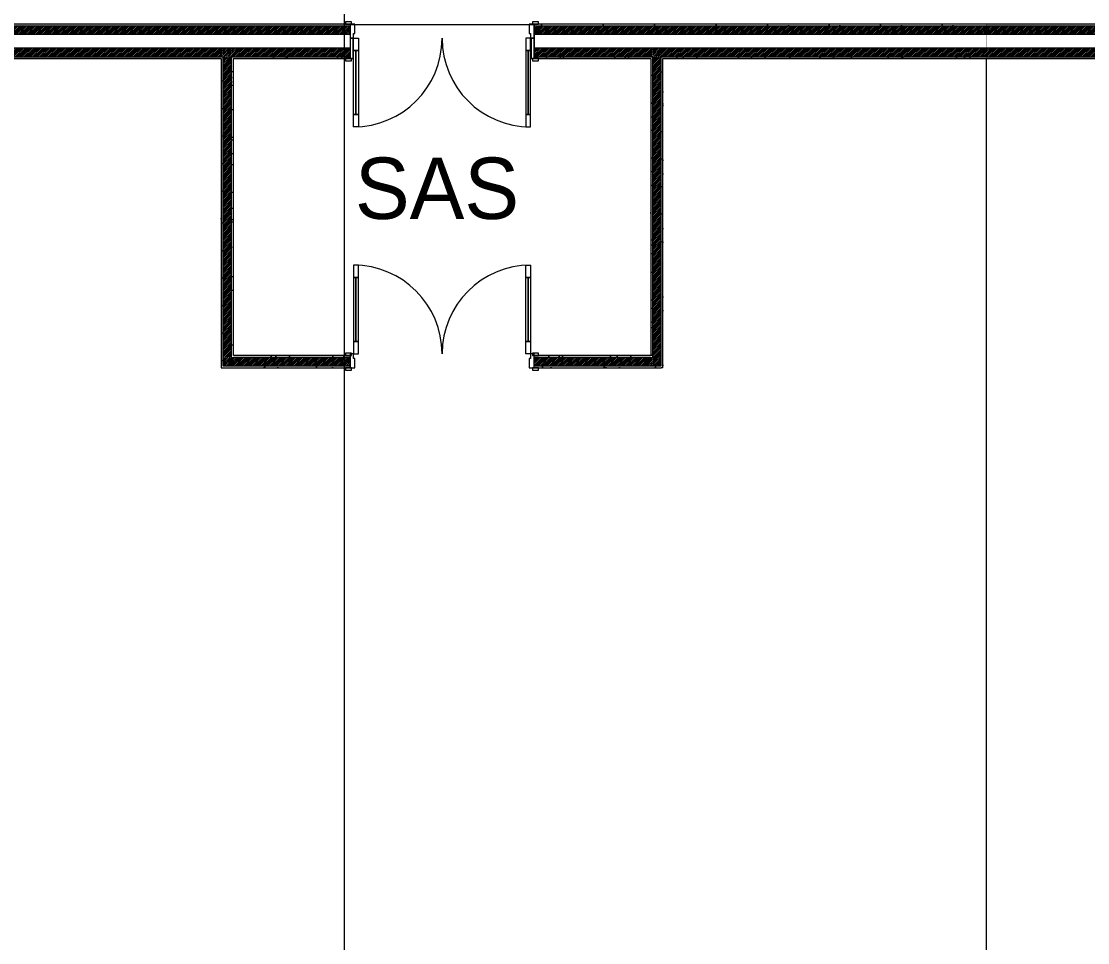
# Model space of a CAD drawing. Header units: millimetres. Extents: x -284281 to 1648660, y -821378 to -151356.
# Drawn here: x 170011 to 178703, y -195919 to -188411 of the extents above; entities that cross this region are included whole.
import ezdxf

# ---------------------------------------------------------------- set-up
doc = ezdxf.new("R2010")
doc.units = ezdxf.units.MM
doc.header["$MEASUREMENT"] = 0
doc.set_wipeout_variables(frame=1)
doc.linetypes.add('Wipeout_Contour', pattern=[1000, 0, -1000])
for name, color, linetype in [('Cotations - 1_100', 7, 'Continuous'), ('Hachure', 7, 'Continuous'), ('Marques - Coupes', 7, 'Continuous'), ('Portes ARCHICAD', 7, 'Continuous'), ('Sols_ Dalles', 7, 'Continuous'), ('Structure - Murs extérieurs', 7, 'Continuous')]:
    doc.layers.add(name, color=color, linetype=linetype)
doc.styles.add('STYLE_GENERE_1', font='AGENCYR.TTF')
doc.styles.add('STYLE_GENERE_2', font='arial.ttf')
doc.dimstyles.new('STYLE_GENERE__1', dxfattribs={"dimtxt": 250, "dimasz": 190, "dimexe": 0.18, "dimexo": 0.0625, "dimgap": 0, "dimtad": 1, "dimtih": 1, "dimtoh": 1, "dimlfac": 0.001, "dimzin": 0, "dimdsep": 46, "dimtxsty": 'STYLE_GENERE_2', "dimblk": 'ARROWHEAD_6', "dimblk1": 'ARROWHEAD_6', "dimblk2": 'ARROWHEAD_6', "dimcen": 0.09, "dimse1": 1, "dimse2": 1, "dimclrd": 7, "dimclre": 7, "dimclrt": 7, "dimazin": 0, "dimtfac": 1, "dimtdec": 4, "dimtmove": 0, "dimatfit": 3, "dimfxl": 1, "dimtolj": 1, "dimtzin": 0, "dimarcsym": 0})
pattern_1 = [(45, (0, 175), (-55.68466, 55.68466), [0, -52.5, 0, -78.75]), (110, (175, 175), (74.000794, 26.934086), [0, -38.5, 0, -66.5])]
pattern_2 = [(45, (0, 0), (-7.0710678, 7.0710678), [])]

# ---------------------------------------------------------------- blocks, each defined once
blk = doc.blocks.new('Porte double 25_3')
at = {"layer": 'Portes ARCHICAD', "color": 7, "linetype": 'Continuous', "lineweight": 5}
for p, q in [((-722, 722), (-722, 622)), ((-682, 722), (-722, 722)), ((-682, 622), (-682, 722)), ((682, 622), (682, 722)), ((682, 722), (722, 722)), ((722, 722), (722, 622)), ((-722, 622), (-682, 622)), ((-702, 622), (-702, 100)), ((722, 622), (682, 622)), ((702, 622), (702, 100)), ((-737, 184), (-787, 184)), ((-787, 184), (-787, 165)), ((-737, 165), (-737, 184)), ((787, 184), (737, 184)), ((737, 184), (737, 165)), ((787, 165), (787, 184)), ((-787, 165), (-737, 165)), ((-750, 165), (-787, 165)), ((-750, 165), (-787, 165)), ((-725, 165), (-750, 165)), ((-750, 165), (-750, 0)), ((-750, 150), (-750, 165)), ((-750, 150), (-750, 165)), ((-750, 80), (-750, 150)), ((-750, 80), (-750, 150)), ((-725, 0), (-725, 165)), ((-682, 100), (-722, 100)), ((-722, 100), (-722, 0)), ((-682, 0), (-682, 100)), ((682, 0), (682, 100)), ((682, 100), (722, 100)), ((722, 100), (722, 0)), ((750, 165), (725, 165)), ((725, 165), (725, 0)), ((737, 165), (787, 165)), ((750, 0), (750, 165)), ((750, 150), (750, 165)), ((750, 150), (750, 165)), ((750, 165), (787, 165)), ((750, 165), (787, 165)), ((750, 80), (750, 150)), ((750, 80), (750, 150)), ((-750, 0), (-750, 80)), ((-750, 0), (-750, 80)), ((-750, 0), (-725, 0)), ((-722, 0), (-750, 0)), ((-750, 0), (-750, -115)), ((-750, -30), (-750, 0)), ((-750, -30), (-750, 0)), ((-722, -40), (-722, 0)), ((-722, 0), (-682, 0)), ((722, 0), (682, 0)), ((750, 0), (722, 0)), ((722, 0), (722, -40)), ((725, 0), (750, 0)), ((750, 0), (750, 80)), ((750, 0), (750, 80)), ((750, -115), (750, 0)), ((750, -30), (750, 0)), ((750, -30), (750, 0)), ((-750, -100), (-750, -30)), ((-750, -100), (-750, -30)), ((-710, -40), (-722, -40)), ((-710, -115), (-710, -40)), ((722, -40), (710, -40)), ((710, -40), (710, -115)), ((750, -100), (750, -30)), ((750, -100), (750, -30)), ((-737, -115), (-787, -115)), ((-787, -115), (-787, -134)), ((-750, -115), (-787, -115)), ((-750, -115), (-787, -115)), ((-787, -134), (-737, -134)), ((-750, -115), (-750, -100)), ((-750, -115), (-750, -100)), ((-750, -115), (-710, -115)), ((-737, -134), (-737, -115)), ((710, -115), (750, -115)), ((787, -115), (737, -115)), ((737, -115), (737, -134)), ((737, -134), (787, -134)), ((750, -115), (750, -100)), ((750, -115), (750, -100)), ((750, -115), (787, -115)), ((750, -115), (787, -115)), ((787, -134), (787, -115))]:
    blk.add_line(p, q, dxfattribs=at)
at = {"layer": 'Portes ARCHICAD', "color": 7, "linetype": 'Continuous', "lineweight": 5, "flags": 128}
for points in [[(-722, 622), (-722, 100), (-702, 100), (-702, 622)], [(-702, 622), (-702, 100), (-682, 100), (-682, 622)], [(702, 622), (702, 100), (682, 100), (682, 622)], [(722, 622), (722, 100), (702, 100), (702, 622)]]:
    blk.add_lwpolyline(points, close=True, dxfattribs=at)
at = {"layer": 'Portes ARCHICAD', "color": 7, "linetype": 'Continuous', "lineweight": 5}
for centre, start, end in [((-722, 0), 0, 90), ((722, 0), 90, 180)]:
    blk.add_arc(centre, 722, start, end, dxfattribs=at)
blk = doc.blocks.new('Mur_7_1', base_point=(162860.7, -188434))
at = {"color": 254, "linetype": 'Wipeout_Contour', "lineweight": 0, "ltscale": 1009354.544983899}
blk.add_wipeout([(172690.4, -188434), (162875.7, -188434), (162875.7, -188449), (172690.4, -188449)], dxfattribs=at)
at = {"color": 254, "linetype": 'Wipeout_Contour', "lineweight": 0, "ltscale": 1031500.823449655}
blk.add_wipeout([(177875.5, -188434), (174190.4, -188434), (174190.4, -188449), (177875.5, -188449)], dxfattribs=at)
at = {"color": 254, "linetype": 'Wipeout_Contour', "lineweight": 0, "ltscale": 1020374.967959457}
blk.add_wipeout([(171639.4, -188714), (171654.4, -188714), (171654.4, -188699), (171639.4, -188699)], dxfattribs=at)
at = {"color": 254, "linetype": 'Wipeout_Contour', "lineweight": 0, "ltscale": 1021906.053982821}
blk.add_wipeout([(172690.4, -188699), (171739.4, -188699), (171739.4, -188714), (172690.4, -188714)], dxfattribs=at)
at = {"color": 254, "linetype": 'Wipeout_Contour', "lineweight": 0, "ltscale": 1029851.754158263}
blk.add_wipeout([(175141.1, -188714), (175156.1, -188714), (175156.1, -188699), (175141.1, -188699)], dxfattribs=at)
at = {"color": 254, "linetype": 'Wipeout_Contour', "lineweight": 0, "ltscale": 1033703.27562667}
blk.add_wipeout([(175241.1, -188714), (177875.5, -188714), (177875.5, -188699), (175241.1, -188699)], dxfattribs=at)
at = {"linetype": 'Continuous', "lineweight": 5, "true_color": 0x5f5f5f}
h = blk.add_hatch(dxfattribs=at)
h.set_pattern_fill('ENDUIT_0001', color=251, style=0, pattern_type=2)
h.set_pattern_definition(pattern_1)
h.paths.add_polyline_path([(172690.4, -188434), (162875.7, -188434), (162875.7, -188449), (172690.4, -188449)])
h = blk.add_hatch(dxfattribs=at)
h.set_pattern_fill('ENDUIT_0001', color=251, style=0, pattern_type=2)
h.set_pattern_definition(pattern_1)
h.paths.add_polyline_path([(177875.5, -188434), (174190.4, -188434), (174190.4, -188449), (177875.5, -188449)])
h = blk.add_hatch(dxfattribs=at)
h.set_pattern_fill('ENDUIT_0001', color=251, style=0, pattern_type=2)
h.set_pattern_definition(pattern_1)
h.paths.add_polyline_path([(171639.4, -188714), (171654.4, -188714), (171654.4, -188699), (171639.4, -188699)])
h = blk.add_hatch(dxfattribs=at)
h.set_pattern_fill('ENDUIT_0001', color=251, style=0, pattern_type=2)
h.set_pattern_definition(pattern_1)
h.paths.add_polyline_path([(172690.4, -188699), (171739.4, -188699), (171739.4, -188714), (172690.4, -188714)])
h = blk.add_hatch(dxfattribs=at)
h.set_pattern_fill('ENDUIT_0001', color=251, style=0, pattern_type=2)
h.set_pattern_definition(pattern_1)
h.paths.add_polyline_path([(175141.1, -188714), (175156.1, -188714), (175156.1, -188699), (175141.1, -188699)])
h = blk.add_hatch(dxfattribs=at)
h.set_pattern_fill('ENDUIT_0001', color=251, style=0, pattern_type=2)
h.set_pattern_definition(pattern_1)
h.paths.add_polyline_path([(175241.1, -188714), (177875.5, -188714), (177875.5, -188699), (175241.1, -188699)])
at = {"color": 254, "linetype": 'Wipeout_Contour', "lineweight": 0, "ltscale": 1009573.077418176}
blk.add_wipeout([(162945.7, -188519), (172690.4, -188519), (172690.4, -188449), (162945.7, -188449)], dxfattribs=at)
at = {"color": 254, "linetype": 'Wipeout_Contour', "lineweight": 0, "ltscale": 1031625.06414341}
blk.add_wipeout([(174190.4, -188519), (177875.5, -188519), (177875.5, -188449), (174190.4, -188449)], dxfattribs=at)
at = {"color": 254, "linetype": 'Wipeout_Contour', "lineweight": 0, "ltscale": 1009076.2910977}
blk.add_wipeout([(163140.7, -188714), (171639.4, -188714), (171639.4, -188699), (163140.7, -188699)], dxfattribs=at)
at = {"color": 254, "linetype": 'Wipeout_Contour', "lineweight": 0, "ltscale": 1020603.777447192}
blk.add_wipeout([(171724.4, -188714), (171739.4, -188714), (171739.4, -188699), (171724.4, -188699)], dxfattribs=at)
at = {"color": 254, "linetype": 'Wipeout_Contour', "lineweight": 0, "ltscale": 1028539.831898156}
blk.add_wipeout([(174190.4, -188699), (174190.4, -188714), (175141.1, -188714), (175141.1, -188699)], dxfattribs=at)
at = {"color": 254, "linetype": 'Wipeout_Contour', "lineweight": 0, "ltscale": 1030083.081727546}
blk.add_wipeout([(175226.1, -188714), (175241.1, -188714), (175241.1, -188699), (175226.1, -188699)], dxfattribs=at)
at = {"linetype": 'Continuous', "lineweight": 5, "true_color": 0x5f5f5f}
h = blk.add_hatch(dxfattribs=at)
h.set_pattern_fill('BRIQUES_TERRE_CUITE__INT_97', color=251, style=0, pattern_type=2)
h.set_pattern_definition(pattern_2)
h.paths.add_polyline_path([(162945.7, -188519), (172690.4, -188519), (172690.4, -188449), (162945.7, -188449)])
h = blk.add_hatch(dxfattribs=at)
h.set_pattern_fill('BRIQUES_TERRE_CUITE__INT_97', color=251, style=0, pattern_type=2)
h.set_pattern_definition(pattern_2)
h.paths.add_polyline_path([(174190.4, -188519), (177875.5, -188519), (177875.5, -188449), (174190.4, -188449)])
h = blk.add_hatch(dxfattribs=at)
h.set_pattern_fill('ENDUIT_0001', color=251, style=0, pattern_type=2)
h.set_pattern_definition(pattern_1)
h.paths.add_polyline_path([(163140.7, -188714), (171639.4, -188714), (171639.4, -188699), (163140.7, -188699)])
h = blk.add_hatch(dxfattribs=at)
h.set_pattern_fill('ENDUIT_0001', color=251, style=0, pattern_type=2)
h.set_pattern_definition(pattern_1)
h.paths.add_polyline_path([(171724.4, -188714), (171739.4, -188714), (171739.4, -188699), (171724.4, -188699)])
h = blk.add_hatch(dxfattribs=at)
h.set_pattern_fill('ENDUIT_0001', color=251, style=0, pattern_type=2)
h.set_pattern_definition(pattern_1)
h.paths.add_polyline_path([(174190.4, -188699), (174190.4, -188714), (175141.1, -188714), (175141.1, -188699)])
h = blk.add_hatch(dxfattribs=at)
h.set_pattern_fill('ENDUIT_0001', color=251, style=0, pattern_type=2)
h.set_pattern_definition(pattern_1)
h.paths.add_polyline_path([(175226.1, -188714), (175241.1, -188714), (175241.1, -188699), (175226.1, -188699)])
at = {"color": 7, "linetype": 'Continuous', "lineweight": 5}
for p, q in [((172690.4, -188434), (172653.4, -188434)), ((172690.4, -188434), (172690.4, -188449)), ((174190.4, -188434), (174227.4, -188434)), ((174190.4, -188434), (174190.4, -188449)), ((172690.4, -188449), (162945.7, -188449)), ((177875.5, -188449), (174190.4, -188449))]:
    blk.add_line(p, q, dxfattribs=at)
at = {"color": 7, "linetype": 'Continuous', "lineweight": 5, "flags": 128}
for points in [[(172690.4, -188434), (162860.7, -188434)], [(177875.5, -188434), (174190.4, -188434)]]:
    blk.add_lwpolyline(points, dxfattribs=at)
at = {"color": 254, "linetype": 'Wipeout_Contour', "lineweight": 0, "ltscale": 1009985.867058968}
blk.add_wipeout([(163055.7, -188629), (172690.4, -188629), (172690.4, -188519), (163055.7, -188519)], dxfattribs=at)
at = {"color": 254, "linetype": 'Wipeout_Contour', "lineweight": 0, "ltscale": 1031888.202664102}
blk.add_wipeout([(174190.4, -188629), (177875.5, -188629), (177875.5, -188519), (174190.4, -188519)], dxfattribs=at)
at = {"color": 7, "linetype": 'Continuous', "lineweight": 5}
for p, q in [((172690.4, -188519), (163055.7, -188519)), ((172690.4, -188449), (172690.4, -188519)), ((172690.4, -188519), (172690.4, -188549)), ((174190.4, -188449), (174190.4, -188519)), ((177875.5, -188519), (174190.4, -188519)), ((174190.4, -188519), (174190.4, -188549))]:
    blk.add_line(p, q, dxfattribs=at)
at = {"color": 254, "linetype": 'Wipeout_Contour', "lineweight": 0, "ltscale": 1021760.300543841}
blk.add_wipeout([(171724.4, -188699), (172690.4, -188699), (172690.4, -188629), (171724.4, -188629)], dxfattribs=at)
at = {"color": 254, "linetype": 'Wipeout_Contour', "lineweight": 0, "ltscale": 1033558.732013526}
blk.add_wipeout([(175226.1, -188699), (177875.5, -188699), (177875.5, -188629), (175226.1, -188629)], dxfattribs=at)
at = {"linetype": 'Continuous', "lineweight": 5, "true_color": 0x5f5f5f}
h = blk.add_hatch(dxfattribs=at)
h.set_pattern_fill('BRIQUES_TERRE_CUITE__INT_97', color=251, style=0, pattern_type=2)
h.set_pattern_definition(pattern_2)
h.paths.add_polyline_path([(171724.4, -188699), (172690.4, -188699), (172690.4, -188629), (171724.4, -188629)])
h = blk.add_hatch(dxfattribs=at)
h.set_pattern_fill('BRIQUES_TERRE_CUITE__INT_97', color=251, style=0, pattern_type=2)
h.set_pattern_definition(pattern_2)
h.paths.add_polyline_path([(175226.1, -188699), (177875.5, -188699), (177875.5, -188629), (175226.1, -188629)])
at = {"color": 7, "linetype": 'Continuous', "lineweight": 5}
for p, q in [((172690.4, -188549), (172690.4, -188629)), ((172690.4, -188629), (172690.4, -188699)), ((172690.4, -188699), (172690.4, -188714)), ((172690.4, -188714), (172653.4, -188714))]:
    blk.add_line(p, q, dxfattribs=at)
at = {"color": 254, "linetype": 'Wipeout_Contour', "lineweight": 0, "ltscale": 1020363.636744702}
blk.add_wipeout([(171654.4, -188699), (171724.4, -188699), (171724.4, -188629), (171654.4, -188629)], dxfattribs=at)
at = {"color": 254, "linetype": 'Wipeout_Contour', "lineweight": 0, "ltscale": 1029842.839322987}
blk.add_wipeout([(175156.1, -188699), (175226.1, -188699), (175226.1, -188629), (175156.1, -188629)], dxfattribs=at)
at = {"linetype": 'Continuous', "lineweight": 5, "true_color": 0x5f5f5f}
h = blk.add_hatch(dxfattribs=at)
h.set_pattern_fill('BRIQUES_TERRE_CUITE__INT_97', color=251, style=0, pattern_type=2)
h.set_pattern_definition(pattern_2)
h.paths.add_polyline_path([(171654.4, -188699), (171724.4, -188699), (171724.4, -188629), (171654.4, -188629)])
h = blk.add_hatch(dxfattribs=at)
h.set_pattern_fill('BRIQUES_TERRE_CUITE__INT_97', color=251, style=0, pattern_type=2)
h.set_pattern_definition(pattern_2)
h.paths.add_polyline_path([(175156.1, -188699), (175226.1, -188699), (175226.1, -188629), (175156.1, -188629)])
at = {"color": 7, "linetype": 'Continuous', "lineweight": 5}
for p, q in [((172690.4, -188629), (171724.4, -188629)), ((171724.4, -188714), (171724.4, -188699)), ((171724.4, -188699), (172690.4, -188699)), ((177875.5, -188629), (175226.1, -188629)), ((175226.1, -188714), (175226.1, -188699)), ((175226.1, -188699), (177875.5, -188699))]:
    blk.add_line(p, q, dxfattribs=at)
at = {"color": 7, "linetype": 'Continuous', "lineweight": 5, "flags": 128}
for points in [[(171739.4, -188714), (172690.4, -188714)], [(175241.1, -188714), (177875.5, -188714)]]:
    blk.add_lwpolyline(points, dxfattribs=at)
at = {"color": 254, "linetype": 'Wipeout_Contour', "lineweight": 0, "ltscale": 1008949.68626359}
blk.add_wipeout([(163125.7, -188699), (171654.4, -188699), (171654.4, -188629), (163125.7, -188629)], dxfattribs=at)
at = {"color": 254, "linetype": 'Wipeout_Contour', "lineweight": 0, "ltscale": 1028435.493779676}
blk.add_wipeout([(174190.4, -188699), (175156.1, -188699), (175156.1, -188629), (174190.4, -188629)], dxfattribs=at)
at = {"linetype": 'Continuous', "lineweight": 5, "true_color": 0x5f5f5f}
h = blk.add_hatch(dxfattribs=at)
h.set_pattern_fill('BRIQUES_TERRE_CUITE__INT_97', color=251, style=0, pattern_type=2)
h.set_pattern_definition(pattern_2)
h.paths.add_polyline_path([(163125.7, -188699), (171654.4, -188699), (171654.4, -188629), (163125.7, -188629)])
h = blk.add_hatch(dxfattribs=at)
h.set_pattern_fill('BRIQUES_TERRE_CUITE__INT_97', color=251, style=0, pattern_type=2)
h.set_pattern_definition(pattern_2)
h.paths.add_polyline_path([(174190.4, -188699), (175156.1, -188699), (175156.1, -188629), (174190.4, -188629)])
at = {"color": 7, "linetype": 'Continuous', "lineweight": 5}
for p, q in [((174190.4, -188549), (174190.4, -188629)), ((171654.4, -188629), (163125.7, -188629)), ((163125.7, -188699), (171654.4, -188699)), ((171724.4, -188629), (171654.4, -188629)), ((171654.4, -188699), (171654.4, -188714)), ((175156.1, -188629), (174190.4, -188629)), ((174190.4, -188629), (174190.4, -188699)), ((174190.4, -188699), (175156.1, -188699)), ((174190.4, -188699), (174190.4, -188714)), ((175226.1, -188629), (175156.1, -188629)), ((175156.1, -188699), (175156.1, -188714)), ((174190.4, -188714), (174227.4, -188714))]:
    blk.add_line(p, q, dxfattribs=at)
at = {"color": 7, "linetype": 'Continuous', "lineweight": 5, "flags": 128}
for points in [[(163140.7, -188714), (171639.4, -188714)], [(174190.4, -188714), (175141.1, -188714)]]:
    blk.add_lwpolyline(points, dxfattribs=at)
at = {"layer": 'Portes ARCHICAD', "color": 7, "linetype": 'Continuous', "lineweight": 5, "zscale": 1000, "rotation": 180}
blk.add_blockref('Porte double 25_3', (173440.4, -188549), dxfattribs=at)
blk = doc.blocks.new('Mur_94_1', base_point=(175226.1, -191219.3))
at = {"color": 254, "linetype": 'Wipeout_Contour', "lineweight": 0, "ltscale": 1029967.41538995}
blk.add_wipeout([(175156.1, -188714), (175226.1, -188714), (175226.1, -188699), (175156.1, -188699)], dxfattribs=at).dxf.layer = 'Structure - Murs extérieurs'
at = {"color": 254, "linetype": 'Wipeout_Contour', "lineweight": 0, "ltscale": 777760.615905}
blk.add_wipeout([(175141.1, -191149.3), (175156.1, -191149.3), (175141.1, -191134.3)], dxfattribs=at).dxf.layer = 'Structure - Murs extérieurs'
at = {"color": 254, "linetype": 'Wipeout_Contour', "lineweight": 0, "ltscale": 778120.897048}
blk.add_wipeout([(175226.1, -191234.3), (175241.1, -191234.3), (175226.1, -191219.3)], dxfattribs=at).dxf.layer = 'Structure - Murs extérieurs'
at = {"layer": 'Structure - Murs extérieurs', "linetype": 'Continuous', "lineweight": 5, "true_color": 0x5f5f5f}
h = blk.add_hatch(dxfattribs=at)
h.set_pattern_fill('BRIQUES_TERRE_CUITE__INT_97', color=251, style=0, pattern_type=2)
h.set_pattern_definition(pattern_2)
h.paths.add_polyline_path([(175156.1, -188714), (175226.1, -188714), (175226.1, -188699), (175156.1, -188699)])
h = blk.add_hatch(dxfattribs=at)
h.set_pattern_fill('ENDUIT_0001', color=251, style=0, pattern_type=2)
h.set_pattern_definition(pattern_1)
h.paths.add_polyline_path([(175141.1, -191149.3), (175156.1, -191149.3), (175141.1, -191134.3)])
h = blk.add_hatch(dxfattribs=at)
h.set_pattern_fill('ENDUIT_0001', color=251, style=0, pattern_type=2)
h.set_pattern_definition(pattern_1)
h.paths.add_polyline_path([(175226.1, -191234.3), (175241.1, -191234.3), (175226.1, -191219.3)])
at = {"color": 254, "linetype": 'Wipeout_Contour', "lineweight": 0, "ltscale": 777942.45713}
blk.add_wipeout([(175156.1, -191219.3), (175226.1, -191219.3), (175156.1, -191149.3)], dxfattribs=at).dxf.layer = 'Structure - Murs extérieurs'
at = {"layer": 'Structure - Murs extérieurs', "linetype": 'Continuous', "lineweight": 5, "true_color": 0x5f5f5f}
h = blk.add_hatch(dxfattribs=at)
h.set_pattern_fill('BRIQUES_TERRE_CUITE__INT_97', color=251, style=0, pattern_type=2)
h.set_pattern_definition(pattern_2)
h.paths.add_polyline_path([(175156.1, -191219.3), (175226.1, -191219.3), (175156.1, -191149.3)])
at = {"color": 254, "linetype": 'Wipeout_Contour', "lineweight": 0, "ltscale": 777758.277696}
blk.add_wipeout([(175141.1, -191134.3), (175156.1, -191149.3), (175156.1, -191134.3)], dxfattribs=at).dxf.layer = 'Structure - Murs extérieurs'
at = {"color": 254, "linetype": 'Wipeout_Contour', "lineweight": 0, "ltscale": 778118.559266}
blk.add_wipeout([(175226.1, -191219.3), (175241.1, -191234.3), (175241.1, -191219.3)], dxfattribs=at).dxf.layer = 'Structure - Murs extérieurs'
at = {"layer": 'Structure - Murs extérieurs', "linetype": 'Continuous', "lineweight": 5, "true_color": 0x5f5f5f}
h = blk.add_hatch(dxfattribs=at)
h.set_pattern_fill('ENDUIT_0001', color=251, style=0, pattern_type=2)
h.set_pattern_definition(pattern_1)
h.paths.add_polyline_path([(175141.1, -191134.3), (175156.1, -191149.3), (175156.1, -191134.3)])
h = blk.add_hatch(dxfattribs=at)
h.set_pattern_fill('ENDUIT_0001', color=251, style=0, pattern_type=2)
h.set_pattern_definition(pattern_1)
h.paths.add_polyline_path([(175226.1, -191219.3), (175241.1, -191234.3), (175241.1, -191219.3)])
at = {"color": 254, "linetype": 'Wipeout_Contour', "lineweight": 0, "ltscale": 1033432.114683312}
blk.add_wipeout([(175156.1, -191134.3), (175156.1, -188714), (175141.1, -188714), (175141.1, -191134.3)], dxfattribs=at).dxf.layer = 'Structure - Murs extérieurs'
at = {"color": 254, "linetype": 'Wipeout_Contour', "lineweight": 0, "ltscale": 1033787.963937376}
blk.add_wipeout([(175241.1, -191219.3), (175241.1, -188714), (175226.1, -188714), (175226.1, -191219.3)], dxfattribs=at).dxf.layer = 'Structure - Murs extérieurs'
at = {"layer": 'Structure - Murs extérieurs', "linetype": 'Continuous', "lineweight": 5, "true_color": 0x5f5f5f}
h = blk.add_hatch(dxfattribs=at)
h.set_pattern_fill('ENDUIT_0001', color=251, style=0, pattern_type=2)
h.set_pattern_definition(pattern_1)
h.paths.add_polyline_path([(175156.1, -191134.3), (175156.1, -188714), (175141.1, -188714), (175141.1, -191134.3)])
h = blk.add_hatch(dxfattribs=at)
h.set_pattern_fill('ENDUIT_0001', color=251, style=0, pattern_type=2)
h.set_pattern_definition(pattern_1)
h.paths.add_polyline_path([(175241.1, -191219.3), (175241.1, -188714), (175226.1, -188714), (175226.1, -191219.3)])
at = {"color": 254, "linetype": 'Wipeout_Contour', "lineweight": 0, "ltscale": 777936.727}
blk.add_wipeout([(175156.1, -191149.3), (175226.1, -191219.3), (175226.1, -191149.3)], dxfattribs=at).dxf.layer = 'Structure - Murs extérieurs'
at = {"layer": 'Structure - Murs extérieurs', "linetype": 'Continuous', "lineweight": 5, "true_color": 0x5f5f5f}
h = blk.add_hatch(dxfattribs=at)
h.set_pattern_fill('BRIQUES_TERRE_CUITE__INT_97', color=251, style=0, pattern_type=2)
h.set_pattern_definition(pattern_2)
h.paths.add_polyline_path([(175156.1, -191149.3), (175226.1, -191219.3), (175226.1, -191149.3)])
at = {"layer": 'Structure - Murs extérieurs', "color": 7, "linetype": 'Continuous', "lineweight": 5}
blk.add_line((175156.1, -191219.3), (175226.1, -191219.3), dxfattribs=at)
at = {"layer": 'Structure - Murs extérieurs', "color": 7, "linetype": 'Continuous', "lineweight": 5, "flags": 128}
blk.add_lwpolyline([(175241.1, -191234.3), (175226.1, -191234.3)], dxfattribs=at)
at = {"color": 254, "linetype": 'Wipeout_Contour', "lineweight": 0, "ltscale": 1033569.492575318}
blk.add_wipeout([(175226.1, -191149.3), (175226.1, -188714), (175156.1, -188714), (175156.1, -191149.3)], dxfattribs=at).dxf.layer = 'Structure - Murs extérieurs'
at = {"layer": 'Structure - Murs extérieurs', "linetype": 'Continuous', "lineweight": 5, "true_color": 0x5f5f5f}
h = blk.add_hatch(dxfattribs=at)
h.set_pattern_fill('BRIQUES_TERRE_CUITE__INT_97', color=251, style=0, pattern_type=2)
h.set_pattern_definition(pattern_2)
h.paths.add_polyline_path([(175226.1, -191149.3), (175226.1, -188714), (175156.1, -188714), (175156.1, -191149.3)])
at = {"layer": 'Structure - Murs extérieurs', "color": 7, "linetype": 'Continuous', "lineweight": 5}
for p, q in [((175156.1, -188699), (175156.1, -188714)), ((175226.1, -188714), (175226.1, -188699)), ((175156.1, -188714), (175156.1, -191149.3)), ((175226.1, -191149.3), (175226.1, -188714)), ((175141.1, -191149.3), (175156.1, -191149.3)), ((175226.1, -191219.3), (175226.1, -191149.3))]:
    blk.add_line(p, q, dxfattribs=at)
at = {"layer": 'Structure - Murs extérieurs', "color": 7, "linetype": 'Continuous', "lineweight": 5, "flags": 128}
for points in [[(175141.1, -188714), (175141.1, -191134.3)], [(175241.1, -191234.3), (175241.1, -188714)]]:
    blk.add_lwpolyline(points, dxfattribs=at)
blk = doc.blocks.new('Mur_95_1', base_point=(171654.4, -188434))
at = {"color": 254, "linetype": 'Wipeout_Contour', "lineweight": 0, "ltscale": 1020489.370076385}
blk.add_wipeout([(171654.4, -188714), (171724.4, -188714), (171724.4, -188699), (171654.4, -188699)], dxfattribs=at).dxf.layer = 'Structure - Murs extérieurs'
at = {"color": 254, "linetype": 'Wipeout_Contour', "lineweight": 0, "ltscale": 770882.417926}
blk.add_wipeout([(171739.4, -191134.3), (171724.4, -191149.3), (171739.4, -191149.3)], dxfattribs=at).dxf.layer = 'Structure - Murs extérieurs'
at = {"color": 254, "linetype": 'Wipeout_Contour', "lineweight": 0, "ltscale": 770901.764065}
blk.add_wipeout([(171654.4, -191219.3), (171639.4, -191234.3), (171654.4, -191234.3)], dxfattribs=at).dxf.layer = 'Structure - Murs extérieurs'
at = {"layer": 'Structure - Murs extérieurs', "linetype": 'Continuous', "lineweight": 5, "true_color": 0x5f5f5f}
h = blk.add_hatch(dxfattribs=at)
h.set_pattern_fill('BRIQUES_TERRE_CUITE__INT_97', color=251, style=0, pattern_type=2)
h.set_pattern_definition(pattern_2)
h.paths.add_polyline_path([(171654.4, -188714), (171724.4, -188714), (171724.4, -188699), (171654.4, -188699)])
h = blk.add_hatch(dxfattribs=at)
h.set_pattern_fill('ENDUIT_0001', color=251, style=0, pattern_type=2)
h.set_pattern_definition(pattern_1)
h.paths.add_polyline_path([(171739.4, -191134.3), (171724.4, -191149.3), (171739.4, -191149.3)])
h = blk.add_hatch(dxfattribs=at)
h.set_pattern_fill('ENDUIT_0001', color=251, style=0, pattern_type=2)
h.set_pattern_definition(pattern_1)
h.paths.add_polyline_path([(171654.4, -191219.3), (171639.4, -191234.3), (171654.4, -191234.3)])
at = {"color": 254, "linetype": 'Wipeout_Contour', "lineweight": 0, "ltscale": 770930.914035}
blk.add_wipeout([(171724.4, -191149.3), (171654.4, -191219.3), (171724.4, -191219.3)], dxfattribs=at).dxf.layer = 'Structure - Murs extérieurs'
at = {"layer": 'Structure - Murs extérieurs', "linetype": 'Continuous', "lineweight": 5, "true_color": 0x5f5f5f}
h = blk.add_hatch(dxfattribs=at)
h.set_pattern_fill('BRIQUES_TERRE_CUITE__INT_97', color=251, style=0, pattern_type=2)
h.set_pattern_definition(pattern_2)
h.paths.add_polyline_path([(171724.4, -191149.3), (171654.4, -191219.3), (171724.4, -191219.3)])
at = {"color": 254, "linetype": 'Wipeout_Contour', "lineweight": 0, "ltscale": 1024114.845567345}
blk.add_wipeout([(171654.4, -191219.3), (171654.4, -188714), (171639.4, -188714), (171639.4, -191219.3)], dxfattribs=at).dxf.layer = 'Structure - Murs extérieurs'
at = {"color": 254, "linetype": 'Wipeout_Contour', "lineweight": 0, "ltscale": 1024216.354956537}
blk.add_wipeout([(171739.4, -191134.3), (171739.4, -188714), (171724.4, -188714), (171724.4, -191134.3)], dxfattribs=at).dxf.layer = 'Structure - Murs extérieurs'
at = {"layer": 'Structure - Murs extérieurs', "linetype": 'Continuous', "lineweight": 5, "true_color": 0x5f5f5f}
h = blk.add_hatch(dxfattribs=at)
h.set_pattern_fill('ENDUIT_0001', color=251, style=0, pattern_type=2)
h.set_pattern_definition(pattern_1)
h.paths.add_polyline_path([(171654.4, -191219.3), (171654.4, -188714), (171639.4, -188714), (171639.4, -191219.3)])
h = blk.add_hatch(dxfattribs=at)
h.set_pattern_fill('ENDUIT_0001', color=251, style=0, pattern_type=2)
h.set_pattern_definition(pattern_1)
h.paths.add_polyline_path([(171739.4, -191134.3), (171739.4, -188714), (171724.4, -188714), (171724.4, -191134.3)])
at = {"color": 254, "linetype": 'Wipeout_Contour', "lineweight": 0, "ltscale": 770861.159467}
blk.add_wipeout([(171724.4, -191134.3), (171724.4, -191149.3), (171739.4, -191134.3)], dxfattribs=at).dxf.layer = 'Structure - Murs extérieurs'
at = {"color": 254, "linetype": 'Wipeout_Contour', "lineweight": 0, "ltscale": 770880.505478}
blk.add_wipeout([(171639.4, -191219.3), (171639.4, -191234.3), (171654.4, -191219.3)], dxfattribs=at).dxf.layer = 'Structure - Murs extérieurs'
at = {"layer": 'Structure - Murs extérieurs', "linetype": 'Continuous', "lineweight": 5, "true_color": 0x5f5f5f}
h = blk.add_hatch(dxfattribs=at)
h.set_pattern_fill('ENDUIT_0001', color=251, style=0, pattern_type=2)
h.set_pattern_definition(pattern_1)
h.paths.add_polyline_path([(171724.4, -191134.3), (171724.4, -191149.3), (171739.4, -191134.3)])
h = blk.add_hatch(dxfattribs=at)
h.set_pattern_fill('ENDUIT_0001', color=251, style=0, pattern_type=2)
h.set_pattern_definition(pattern_1)
h.paths.add_polyline_path([(171639.4, -191219.3), (171639.4, -191234.3), (171654.4, -191219.3)])
at = {"color": 254, "linetype": 'Wipeout_Contour', "lineweight": 0, "ltscale": 1024124.668266248}
blk.add_wipeout([(171724.4, -191149.3), (171724.4, -188714), (171654.4, -188714), (171654.4, -191149.3)], dxfattribs=at).dxf.layer = 'Structure - Murs extérieurs'
at = {"layer": 'Structure - Murs extérieurs', "linetype": 'Continuous', "lineweight": 5, "true_color": 0x5f5f5f}
h = blk.add_hatch(dxfattribs=at)
h.set_pattern_fill('BRIQUES_TERRE_CUITE__INT_97', color=251, style=0, pattern_type=2)
h.set_pattern_definition(pattern_2)
h.paths.add_polyline_path([(171724.4, -191149.3), (171724.4, -188714), (171654.4, -188714), (171654.4, -191149.3)])
at = {"layer": 'Structure - Murs extérieurs', "color": 7, "linetype": 'Continuous', "lineweight": 5}
for p, q in [((171654.4, -188699), (171654.4, -188714)), ((171724.4, -188714), (171724.4, -188699))]:
    blk.add_line(p, q, dxfattribs=at)
at = {"color": 254, "linetype": 'Wipeout_Contour', "lineweight": 0, "ltscale": 770831.98577}
blk.add_wipeout([(171654.4, -191149.3), (171654.4, -191219.3), (171724.4, -191149.3)], dxfattribs=at).dxf.layer = 'Structure - Murs extérieurs'
at = {"layer": 'Structure - Murs extérieurs', "linetype": 'Continuous', "lineweight": 5, "true_color": 0x5f5f5f}
h = blk.add_hatch(dxfattribs=at)
h.set_pattern_fill('BRIQUES_TERRE_CUITE__INT_97', color=251, style=0, pattern_type=2)
h.set_pattern_definition(pattern_2)
h.paths.add_polyline_path([(171654.4, -191149.3), (171654.4, -191219.3), (171724.4, -191149.3)])
at = {"layer": 'Structure - Murs extérieurs', "color": 7, "linetype": 'Continuous', "lineweight": 5}
for p, q in [((171654.4, -188714), (171654.4, -191149.3)), ((171724.4, -191149.3), (171724.4, -188714)), ((171654.4, -191149.3), (171654.4, -191219.3)), ((171654.4, -191219.3), (171724.4, -191219.3)), ((171724.4, -191149.3), (171739.4, -191149.3))]:
    blk.add_line(p, q, dxfattribs=at)
at = {"layer": 'Structure - Murs extérieurs', "color": 7, "linetype": 'Continuous', "lineweight": 5, "flags": 128}
for points in [[(171639.4, -188714), (171639.4, -191234.3)], [(171739.4, -191134.3), (171739.4, -188714)], [(171639.4, -191234.3), (171654.4, -191234.3)]]:
    blk.add_lwpolyline(points, dxfattribs=at)
blk = doc.blocks.new('Porte double 25_6')
at = {"layer": 'Portes ARCHICAD', "color": 7, "linetype": 'Continuous', "lineweight": 5}
for p, q in [((-722, 722), (-722, 622)), ((-682, 722), (-722, 722)), ((-682, 622), (-682, 722)), ((682, 622), (682, 722)), ((682, 722), (722, 722)), ((722, 722), (722, 622)), ((-722, 622), (-682, 622)), ((-702, 622), (-702, 100)), ((722, 622), (682, 622)), ((702, 622), (702, 100)), ((-682, 100), (-722, 100)), ((-722, 100), (-722, 0)), ((-682, 0), (-682, 100)), ((682, 0), (682, 100)), ((682, 100), (722, 100)), ((722, 100), (722, 0)), ((-737, 4), (-787, 4)), ((-787, 4), (-787, -15)), ((-722, 0), (-750, 0)), ((-750, 0), (-750, -115)), ((-737, -15), (-737, 4)), ((-722, -40), (-722, 0)), ((-722, 0), (-682, 0)), ((722, 0), (682, 0)), ((750, 0), (722, 0)), ((722, 0), (722, -40)), ((787, 4), (737, 4)), ((737, 4), (737, -15)), ((750, -115), (750, 0)), ((787, -15), (787, 4)), ((-787, -15), (-737, -15)), ((-750, -15), (-787, -15)), ((-750, -15), (-787, -15)), ((-750, -30), (-750, -15)), ((-750, -30), (-750, -15)), ((-750, -100), (-750, -30)), ((-750, -100), (-750, -30)), ((-710, -40), (-722, -40)), ((-710, -115), (-710, -40)), ((722, -40), (710, -40)), ((710, -40), (710, -115)), ((737, -15), (787, -15)), ((750, -30), (750, -15)), ((750, -30), (750, -15)), ((750, -15), (787, -15)), ((750, -15), (787, -15)), ((750, -100), (750, -30)), ((750, -100), (750, -30)), ((-737, -115), (-787, -115)), ((-787, -115), (-787, -134)), ((-750, -115), (-787, -115)), ((-750, -115), (-787, -115)), ((-787, -134), (-737, -134)), ((-750, -115), (-750, -100)), ((-750, -115), (-750, -100)), ((-750, -115), (-710, -115)), ((-737, -134), (-737, -115)), ((710, -115), (750, -115)), ((787, -115), (737, -115)), ((737, -115), (737, -134)), ((737, -134), (787, -134)), ((750, -115), (750, -100)), ((750, -115), (750, -100)), ((750, -115), (787, -115)), ((750, -115), (787, -115)), ((787, -134), (787, -115))]:
    blk.add_line(p, q, dxfattribs=at)
at = {"layer": 'Portes ARCHICAD', "color": 7, "linetype": 'Continuous', "lineweight": 5, "flags": 128}
for points in [[(-722, 622), (-722, 100), (-702, 100), (-702, 622)], [(-702, 622), (-702, 100), (-682, 100), (-682, 622)], [(702, 622), (702, 100), (682, 100), (682, 622)], [(722, 622), (722, 100), (702, 100), (702, 622)]]:
    blk.add_lwpolyline(points, close=True, dxfattribs=at)
at = {"layer": 'Portes ARCHICAD', "color": 7, "linetype": 'Continuous', "lineweight": 5}
for centre, start, end in [((-722, 0), 0, 90), ((722, 0), 90, 180)]:
    blk.add_arc(centre, 722, start, end, dxfattribs=at)
blk = doc.blocks.new('Mur_96_1', base_point=(171654.4, -191219.3))
at = {"color": 254, "linetype": 'Wipeout_Contour', "lineweight": 0, "ltscale": 1029122.196164198}
blk.add_wipeout([(171739.4, -191134.3), (171739.4, -191149.3), (172690.4, -191149.3), (172690.4, -191134.3)], dxfattribs=at).dxf.layer = 'Structure - Murs extérieurs'
at = {"color": 254, "linetype": 'Wipeout_Contour', "lineweight": 0, "ltscale": 1035709.755344858}
blk.add_wipeout([(174190.4, -191134.3), (174190.4, -191149.3), (175141.1, -191149.3), (175141.1, -191134.3)], dxfattribs=at).dxf.layer = 'Structure - Murs extérieurs'
at = {"color": 254, "linetype": 'Wipeout_Contour', "lineweight": 0, "ltscale": 1029261.243321855}
blk.add_wipeout([(171654.4, -191219.3), (171654.4, -191234.3), (172690.4, -191234.3), (172690.4, -191219.3)], dxfattribs=at).dxf.layer = 'Structure - Murs extérieurs'
at = {"color": 254, "linetype": 'Wipeout_Contour', "lineweight": 0, "ltscale": 1036075.606078898}
blk.add_wipeout([(174190.4, -191219.3), (174190.4, -191234.3), (175226.1, -191234.3), (175226.1, -191219.3)], dxfattribs=at).dxf.layer = 'Structure - Murs extérieurs'
at = {"layer": 'Structure - Murs extérieurs', "linetype": 'Continuous', "lineweight": 5, "true_color": 0x5f5f5f}
h = blk.add_hatch(dxfattribs=at)
h.set_pattern_fill('ENDUIT_0001', color=251, style=0, pattern_type=2)
h.set_pattern_definition(pattern_1)
h.paths.add_polyline_path([(171739.4, -191134.3), (171739.4, -191149.3), (172690.4, -191149.3), (172690.4, -191134.3)])
h = blk.add_hatch(dxfattribs=at)
h.set_pattern_fill('ENDUIT_0001', color=251, style=0, pattern_type=2)
h.set_pattern_definition(pattern_1)
h.paths.add_polyline_path([(174190.4, -191134.3), (174190.4, -191149.3), (175141.1, -191149.3), (175141.1, -191134.3)])
h = blk.add_hatch(dxfattribs=at)
h.set_pattern_fill('ENDUIT_0001', color=251, style=0, pattern_type=2)
h.set_pattern_definition(pattern_1)
h.paths.add_polyline_path([(171654.4, -191219.3), (171654.4, -191234.3), (172690.4, -191234.3), (172690.4, -191219.3)])
h = blk.add_hatch(dxfattribs=at)
h.set_pattern_fill('ENDUIT_0001', color=251, style=0, pattern_type=2)
h.set_pattern_definition(pattern_1)
h.paths.add_polyline_path([(174190.4, -191219.3), (174190.4, -191234.3), (175226.1, -191234.3), (175226.1, -191219.3)])
at = {"color": 254, "linetype": 'Wipeout_Contour', "lineweight": 0, "ltscale": 1029228.45777469}
blk.add_wipeout([(171724.4, -191149.3), (171724.4, -191219.3), (172690.4, -191219.3), (172690.4, -191149.3)], dxfattribs=at).dxf.layer = 'Structure - Murs extérieurs'
at = {"color": 254, "linetype": 'Wipeout_Contour', "lineweight": 0, "ltscale": 1035855.526335294}
blk.add_wipeout([(174190.4, -191149.3), (174190.4, -191219.3), (175156.1, -191219.3), (175156.1, -191149.3)], dxfattribs=at).dxf.layer = 'Structure - Murs extérieurs'
at = {"layer": 'Structure - Murs extérieurs', "linetype": 'Continuous', "lineweight": 5, "true_color": 0x5f5f5f}
h = blk.add_hatch(dxfattribs=at)
h.set_pattern_fill('BRIQUES_TERRE_CUITE__INT_97', color=251, style=0, pattern_type=2)
h.set_pattern_definition(pattern_2)
h.paths.add_polyline_path([(171724.4, -191149.3), (171724.4, -191219.3), (172690.4, -191219.3), (172690.4, -191149.3)])
h = blk.add_hatch(dxfattribs=at)
h.set_pattern_fill('BRIQUES_TERRE_CUITE__INT_97', color=251, style=0, pattern_type=2)
h.set_pattern_definition(pattern_2)
h.paths.add_polyline_path([(174190.4, -191149.3), (174190.4, -191219.3), (175156.1, -191219.3), (175156.1, -191149.3)])
at = {"layer": 'Structure - Murs extérieurs', "color": 7, "linetype": 'Continuous', "lineweight": 5}
for p, q in [((172690.4, -191134.3), (172653.4, -191134.3)), ((172690.4, -191149.3), (172690.4, -191134.3)), ((174190.4, -191134.3), (174227.4, -191134.3)), ((174190.4, -191149.3), (174190.4, -191134.3)), ((171654.4, -191219.3), (171724.4, -191219.3)), ((171724.4, -191149.3), (171739.4, -191149.3)), ((171724.4, -191219.3), (172690.4, -191219.3)), ((172690.4, -191149.3), (171739.4, -191149.3)), ((172690.4, -191219.3), (172690.4, -191149.3)), ((172690.4, -191234.3), (172690.4, -191219.3)), ((175141.1, -191149.3), (174190.4, -191149.3)), ((174190.4, -191219.3), (174190.4, -191149.3)), ((174190.4, -191219.3), (175156.1, -191219.3)), ((174190.4, -191234.3), (174190.4, -191219.3)), ((175141.1, -191149.3), (175156.1, -191149.3)), ((175156.1, -191219.3), (175226.1, -191219.3)), ((172690.4, -191234.3), (172653.4, -191234.3)), ((174190.4, -191234.3), (174227.4, -191234.3))]:
    blk.add_line(p, q, dxfattribs=at)
at = {"layer": 'Structure - Murs extérieurs', "color": 7, "linetype": 'Continuous', "lineweight": 5, "flags": 128}
for points in [[(172690.4, -191134.3), (171739.4, -191134.3)], [(175141.1, -191134.3), (174190.4, -191134.3)], [(171654.4, -191234.3), (172690.4, -191234.3)], [(174190.4, -191234.3), (175226.1, -191234.3)]]:
    blk.add_lwpolyline(points, dxfattribs=at)
at = {"layer": 'Portes ARCHICAD', "color": 7, "linetype": 'Continuous', "lineweight": 5, "zscale": 1000}
blk.add_blockref('Porte double 25_6', (173440.4, -191119.3), dxfattribs=at)
blk = doc.blocks.new('Mur_135_1', base_point=(177875.5, -188434))
at = {"color": 254, "linetype": 'Wipeout_Contour', "lineweight": 0, "ltscale": 1057782.616644795}
blk.add_wipeout([(185296, -188629), (185296, -188699), (185311, -188699), (185311, -188629)], dxfattribs=at)
at = {"linetype": 'Continuous', "lineweight": 5, "true_color": 0x5f5f5f}
h = blk.add_hatch(dxfattribs=at)
h.set_pattern_fill('BRIQUES_TERRE_CUITE__INT_97', color=251, style=0, pattern_type=2)
h.set_pattern_definition(pattern_2)
h.paths.add_polyline_path([(185296, -188629), (185296, -188699), (185311, -188699), (185311, -188629)])
at = {"color": 254, "linetype": 'Wipeout_Contour', "lineweight": 0, "ltscale": 1057525.817971743}
blk.add_wipeout([(185296, -188519), (185296, -188629), (185311, -188629), (185311, -188519)], dxfattribs=at)
at = {"color": 254, "linetype": 'Wipeout_Contour', "lineweight": 0, "ltscale": 1047592.978389917}
blk.add_wipeout([(177875.5, -188714), (185296, -188714), (185296, -188699), (177875.5, -188699)], dxfattribs=at)
at = {"linetype": 'Continuous', "lineweight": 5, "true_color": 0x5f5f5f}
h = blk.add_hatch(dxfattribs=at)
h.set_pattern_fill('ENDUIT_0001', color=251, style=0, pattern_type=2)
h.set_pattern_definition(pattern_1)
h.paths.add_polyline_path([(177875.5, -188714), (185296, -188714), (185296, -188699), (177875.5, -188699)])
at = {"color": 254, "linetype": 'Wipeout_Contour', "lineweight": 0, "ltscale": 1057269.065972122}
blk.add_wipeout([(185296, -188449), (185296, -188519), (185311, -188519), (185311, -188449)], dxfattribs=at)
at = {"linetype": 'Continuous', "lineweight": 5, "true_color": 0x5f5f5f}
h = blk.add_hatch(dxfattribs=at)
h.set_pattern_fill('BRIQUES_TERRE_CUITE__INT_97', color=251, style=0, pattern_type=2)
h.set_pattern_definition(pattern_2)
h.paths.add_polyline_path([(185296, -188449), (185296, -188519), (185311, -188519), (185311, -188449)])
at = {"color": 254, "linetype": 'Wipeout_Contour', "lineweight": 0, "ltscale": 1046829.396967913}
blk.add_wipeout([(185296, -188434), (177875.5, -188434), (177875.5, -188449), (185296, -188449)], dxfattribs=at)
at = {"color": 254, "linetype": 'Wipeout_Contour', "lineweight": 0, "ltscale": 1057644.981607388}
blk.add_wipeout([(185311, -188519), (185311, -188629), (185381, -188629), (185381, -188519)], dxfattribs=at)
at = {"linetype": 'Continuous', "lineweight": 5, "true_color": 0x5f5f5f}
h = blk.add_hatch(dxfattribs=at)
h.set_pattern_fill('ENDUIT_0001', color=251, style=0, pattern_type=2)
h.set_pattern_definition(pattern_1)
h.paths.add_polyline_path([(185296, -188434), (177875.5, -188434), (177875.5, -188449), (185296, -188449)])
at = {"color": 254, "linetype": 'Wipeout_Contour', "lineweight": 0, "ltscale": 1046951.827787744}
blk.add_wipeout([(185296, -188449), (177875.5, -188449), (177875.5, -188519), (185296, -188519)], dxfattribs=at)
at = {"linetype": 'Continuous', "lineweight": 5, "true_color": 0x5f5f5f}
h = blk.add_hatch(dxfattribs=at)
h.set_pattern_fill('BRIQUES_TERRE_CUITE__INT_97', color=251, style=0, pattern_type=2)
h.set_pattern_definition(pattern_2)
h.paths.add_polyline_path([(185296, -188449), (177875.5, -188449), (177875.5, -188519), (185296, -188519)])
at = {"color": 7, "linetype": 'Continuous', "lineweight": 5}
for p, q in [((185296, -188449), (177875.5, -188449)), ((185311, -188449), (185296, -188449))]:
    blk.add_line(p, q, dxfattribs=at)
at = {"color": 7, "linetype": 'Continuous', "lineweight": 5, "flags": 128}
blk.add_lwpolyline([(185296, -188434), (177875.5, -188434)], dxfattribs=at)
at = {"color": 254, "linetype": 'Wipeout_Contour', "lineweight": 0, "ltscale": 1047211.134260593}
blk.add_wipeout([(185296, -188519), (177875.5, -188519), (177875.5, -188629), (185296, -188629)], dxfattribs=at)
at = {"color": 7, "linetype": 'Continuous', "lineweight": 5}
for p, q in [((185296, -188519), (177875.5, -188519)), ((185311, -188519), (185296, -188519)), ((185381, -188519), (185311, -188519))]:
    blk.add_line(p, q, dxfattribs=at)
at = {"color": 254, "linetype": 'Wipeout_Contour', "lineweight": 0, "ltscale": 1047470.486877613}
blk.add_wipeout([(185296, -188629), (177875.5, -188629), (177875.5, -188699), (185296, -188699)], dxfattribs=at)
at = {"linetype": 'Continuous', "lineweight": 5, "true_color": 0x5f5f5f}
h = blk.add_hatch(dxfattribs=at)
h.set_pattern_fill('BRIQUES_TERRE_CUITE__INT_97', color=251, style=0, pattern_type=2)
h.set_pattern_definition(pattern_2)
h.paths.add_polyline_path([(185296, -188629), (177875.5, -188629), (177875.5, -188699), (185296, -188699)])
at = {"color": 7, "linetype": 'Continuous', "lineweight": 5}
for p, q in [((185296, -188629), (177875.5, -188629)), ((177875.5, -188699), (185296, -188699)), ((185296, -188629), (185311, -188629)), ((185296, -188699), (185311, -188699)), ((185311, -188629), (185381, -188629))]:
    blk.add_line(p, q, dxfattribs=at)
at = {"color": 7, "linetype": 'Continuous', "lineweight": 5, "flags": 128}
blk.add_lwpolyline([(177875.5, -188714), (185296, -188714)], dxfattribs=at)
blk = doc.blocks.new('*D490')
at = {"layer": 'Cotations - 1_100', "color": 7, "linetype": 'Continuous', "lineweight": 5, "transparency": 16777216}
for p, q in [((163140.7, -198123.5), (163140.7, -197748.5)), ((185296, -198123.5), (185296, -197748.5)), ((163240.7, -197836), (163040.7, -198036)), ((185396, -197836), (185196, -198036)), ((162990.7, -197936), (163140.7, -197936)), ((163140.7, -197936), (185296, -197936))]:
    blk.add_line(p, q, dxfattribs=at)
at = {"layer": 'Cotations - 1_100', "color": 7, "lineweight": 5, "transparency": 16777216, "char_height": 250, "attachment_point": 7, "style": 'STYLE_GENERE_2'}
for s, insert in [('\\A1;{\\pql;\\fArial|b0|i0|c0|p38;22,16}', (173458.4, -197886)), ('\\A1;{\\pql;\\fArial|b0|i0|c0|p38;0,26}', (184530.9, -197886))]:
    blk.add_mtext(s, dxfattribs=dict(at, insert=insert))
blk = doc.blocks.new('ARROWHEAD_6')
at = {"color": 0, "linetype": 'Continuous', "lineweight": 0}
for p, q in [((-0.5, -0.5), (0.5, 0.5)), ((0, 0), (-1, 0))]:
    blk.add_line(p, q, dxfattribs=at)
blk = doc.blocks.new('Plan de coupe_1_1', base_point=(172643.7, -165306))
at = {"layer": 'Marques - Coupes', "color": 7, "linetype": 'Continuous', "lineweight": 5}
blk.add_line((172643.7, -165556), (172643.7, -266658.9), dxfattribs=at)

msp = doc.modelspace()

# ---------------------------------------------------------------- linework, layer by layer
at = {"layer": 'Sols_ Dalles', "color": 7, "linetype": 'Continuous', "lineweight": 5, "flags": 128}
msp.add_lwpolyline([(162820.43422, -188437.17603), (177875.54197, -188437.17603), (177875.54197, -231395.57011), (162820.43422, -231395.57011)], close=True, dxfattribs=at)

# ---------------------------------------------------------------- texts
at = {"layer": 'Hachure', "color": 250, "linetype": 'Continuous', "lineweight": 5, "true_color": 0x1f1f1f, "insert": (173399.08335, -189774.45134), "char_height": 500, "attachment_point": 5, "style": 'STYLE_GENERE_1'}
msp.add_mtext('\\A1;{\\pqc;\\fAgency FB|b0|i0|c0|p34;SAS}', dxfattribs=at)

# ---------------------------------------------------------------- next in the draw order: block references
at = {"color": 7, "lineweight": 5}
msp.add_blockref('Mur_7_1', (162860.68142, -188433.9971), dxfattribs=at)

# ---------------------------------------------------------------- next in the draw order: block references
msp.add_blockref('Mur_135_1', (177875.54197, -188433.9971), dxfattribs=at)
at = {"layer": 'Structure - Murs extérieurs', "color": 211, "lineweight": 5, "true_color": 0xfe55ff}
for name, p in [('Mur_95_1', (171654.44897, -188433.9971)), ('Mur_94_1', (175226.07296, -191219.26042))]:
    msp.add_blockref(name, p, dxfattribs=at)

# ---------------------------------------------------------------- next in the draw order: block references
msp.add_blockref('Mur_96_1', (171654.44897, -191219.26042), dxfattribs=at)

# ---------------------------------------------------------------- next in the draw order: block references
at = {"layer": 'Marques - Coupes', "color": 7, "lineweight": 5}
msp.add_blockref('Plan de coupe_1_1', (172643.74121, -165305.96839), dxfattribs=at)

# ---------------------------------------------------------------- next in the draw order: dimensions: what is measured, and where the dimension line sits
at = {"layer": 'Cotations - 1_100', "color": 7, "linetype": 'Continuous', "lineweight": 5}
dim = msp.add_linear_dim(base=(185296.03357, -197935.99411), p1=(163140.68142, -188713.9971), p2=(185296.03357, -195571.42792), dimstyle='STYLE_GENERE__1', dxfattribs=at)
dim.commit()
dim.dimension.update_dxf_attribs({"geometry": '*D490', "text_midpoint": (173878.35745, -197760.99411), "dimtype": 160})

doc.saveas('drawing.dxf')
